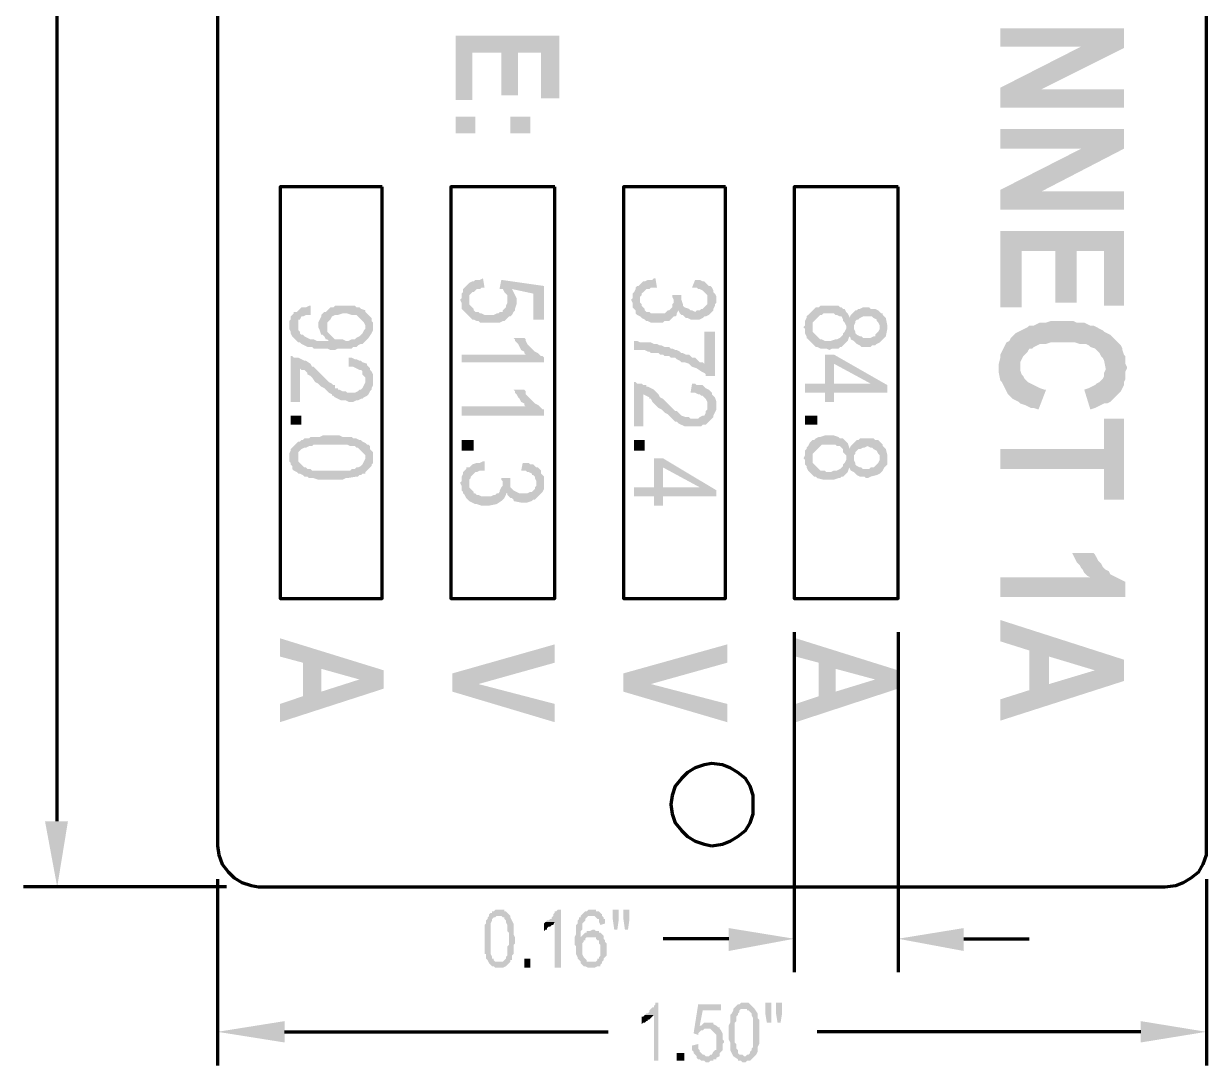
# Model space of a CAD drawing. Header units: inches. Extents: x -186 to 186, y -282 to 282.
# Drawn here: x -137.52 to -108.81, y -75.41 to -50.11 of the extents above; entities that cross this region are included whole.
import ezdxf

# ---------------------------------------------------------------- set-up
doc = ezdxf.new("R2010")
doc.units = ezdxf.units.IN
doc.header["$MEASUREMENT"] = 0
doc.layers.add('H', color=7, linetype='CONTINUOUS', lineweight=100)
doc.layers.add('P', color=250, linetype='CONTINUOUS', lineweight=100)

msp = doc.modelspace()

# ---------------------------------------------------------------- hatches: boundary and pattern name
at = {"layer": 'H', "linetype": 'Continuous'}
for points in [[(-110.815, -50.704), (-110.815, -50.222), (-113.815, -50.222), (-113.815, -50.667), (-111.852, -50.667)], [(-124.519, -51.926), (-124.519, -50.407), (-127.037, -50.407), (-127.037, -51.963), (-126.63, -51.963), (-126.63, -50.815), (-125.926, -50.815), (-125.926, -51.852), (-125.519, -51.852), (-125.519, -50.815), (-124.963, -50.815), (-124.963, -51.926)], [(-110.815, -50.704), (-111.852, -50.667), (-113.815, -51.667), (-112.815, -51.704)], [(-110.815, -52.148), (-110.815, -51.704), (-112.815, -51.704), (-113.815, -51.667), (-113.815, -52.148)], [(-127.037, -52.778), (-126.556, -52.778), (-126.556, -52.37), (-127.037, -52.37)], [(-125.704, -52.778), (-125.222, -52.778), (-125.222, -52.37), (-125.704, -52.37)], [(-110.815, -53.148), (-110.815, -52.667), (-113.815, -52.667), (-113.815, -53.148), (-111.852, -53.148)], [(-110.815, -53.148), (-111.852, -53.148), (-113.815, -54.148), (-112.815, -54.185)], [(-110.815, -54.63), (-110.815, -54.185), (-112.815, -54.185), (-113.815, -54.148), (-113.815, -54.63)], [(-110.815, -56.963), (-110.815, -55.148), (-113.815, -55.148), (-113.815, -57), (-113.296, -57), (-113.296, -55.63), (-112.481, -55.63), (-112.481, -56.889), (-111.963, -56.889), (-111.963, -55.63), (-111.296, -55.63), (-111.296, -56.963)], [(-125.778, -57.259), (-125.778, -56.815), (-125.778, -56.889), (-125.815, -56.963), (-125.815, -57), (-125.852, -57.037), (-125.889, -57.074), (-125.889, -57.111), (-125.963, -57.111), (-126, -57.148), (-126.037, -57.148), (-126.111, -57.185), (-126.333, -57.185), (-126.407, -57.148), (-126.444, -57.148), (-126.481, -57.111), (-126.556, -57.111), (-126.593, -57.074), (-126.593, -57.037), (-126.63, -57), (-126.667, -56.963), (-126.704, -56.926), (-126.704, -56.889), (-126.704, -56.815), (-126.741, -56.444), (-126.778, -56.481), (-126.815, -56.519), (-126.852, -56.556), (-126.852, -56.63), (-126.889, -56.667), (-126.889, -56.704), (-126.889, -56.778), (-126.926, -56.815), (-126.889, -56.889), (-126.889, -56.926), (-126.889, -57.037), (-126.815, -57.111), (-126.778, -57.148), (-126.741, -57.185), (-126.704, -57.222), (-126.667, -57.259), (-126.63, -57.296), (-126.593, -57.296), (-126.519, -57.333), (-126.481, -57.333), (-126.444, -57.37), (-126.37, -57.37), (-126.333, -57.37), (-126.111, -57.37), (-126.074, -57.37), (-126, -57.37), (-125.963, -57.37), (-125.889, -57.333), (-125.852, -57.333), (-125.815, -57.296)], [(-126.333, -56.519), (-126.37, -56.296), (-126.444, -56.333), (-126.481, -56.333), (-126.556, -56.333), (-126.593, -56.37), (-126.63, -56.37), (-126.704, -56.407), (-126.741, -56.444), (-126.704, -56.815), (-126.704, -56.778), (-126.704, -56.704), (-126.667, -56.667), (-126.63, -56.63), (-126.593, -56.63), (-126.556, -56.593), (-126.519, -56.556), (-126.444, -56.556), (-126.407, -56.519)], [(-124.889, -57.296), (-124.889, -56.481), (-125.926, -56.333), (-125.963, -56.519), (-125.963, -56.556), (-125.889, -56.556), (-125.852, -56.63), (-125.815, -56.667), (-125.778, -56.704), (-125.778, -56.778), (-125.778, -57.259), (-125.741, -57.222), (-125.704, -57.222), (-125.667, -56.556), (-125.148, -56.667), (-125.148, -57.296)], [(-121.741, -57.222), (-121.741, -56.852), (-121.741, -56.889), (-121.778, -56.926), (-121.778, -57), (-121.815, -57.037), (-121.852, -57.074), (-121.889, -57.074), (-121.963, -57.148), (-122, -57.148), (-122.074, -57.148), (-122.185, -57.148), (-122.259, -57.148), (-122.296, -57.148), (-122.333, -57.111), (-122.407, -57.111), (-122.444, -57.074), (-122.444, -57.037), (-122.481, -57), (-122.519, -56.963), (-122.519, -56.926), (-122.556, -56.889), (-122.556, -56.815), (-122.556, -56.444), (-122.593, -56.481), (-122.63, -56.481), (-122.667, -56.519), (-122.667, -56.556), (-122.704, -56.63), (-122.741, -56.667), (-122.741, -56.704), (-122.741, -56.778), (-122.778, -56.815), (-122.741, -56.889), (-122.741, -56.926), (-122.741, -57), (-122.704, -57.037), (-122.667, -57.074), (-122.667, -57.148), (-122.63, -57.185), (-122.556, -57.222), (-122.519, -57.259), (-122.444, -57.296), (-122.407, -57.333), (-122.37, -57.333), (-122.296, -57.37), (-122.259, -57.37), (-122.037, -57.37), (-122, -57.37), (-121.963, -57.333), (-121.889, -57.333), (-121.852, -57.333), (-121.778, -57.259)], [(-122.148, -56.519), (-122.185, -56.296), (-122.222, -56.296), (-122.259, -56.333), (-122.333, -56.333), (-122.37, -56.333), (-122.444, -56.37), (-122.481, -56.37), (-122.556, -56.444), (-122.556, -56.815), (-122.556, -56.741), (-122.519, -56.704), (-122.519, -56.667), (-122.481, -56.63), (-122.407, -56.556), (-122.333, -56.556), (-122.296, -56.519), (-122.222, -56.519)], [(-120.704, -56.815), (-120.704, -56.741), (-120.741, -56.667), (-120.778, -56.63), (-120.778, -56.593), (-120.815, -56.519), (-120.852, -56.481), (-120.889, -56.481), (-120.926, -56.444), (-120.926, -56.889), (-120.926, -56.926), (-120.963, -56.963), (-121, -57), (-121.037, -57.037), (-121.074, -57.037), (-121.111, -57.074), (-121.185, -57.074), (-121.222, -57.111), (-121.296, -57.074), (-121.333, -57.074), (-121.37, -57.037), (-121.481, -57), (-121.519, -56.963), (-121.519, -56.926), (-121.556, -56.815), (-121.556, -56.778), (-121.556, -57.185), (-121.519, -57.185), (-121.481, -57.222), (-121.444, -57.259), (-121.407, -57.259), (-121.333, -57.296), (-121.296, -57.296), (-121.148, -57.296), (-121.111, -57.296), (-121.037, -57.259), (-121, -57.222), (-120.963, -57.222), (-120.889, -57.185), (-120.852, -57.148), (-120.815, -57.111), (-120.778, -57.074), (-120.778, -57.037), (-120.741, -56.963), (-120.741, -56.926), (-120.704, -56.889)], [(-120.926, -56.444), (-121, -56.37), (-121.037, -56.37), (-121.111, -56.333), (-121.185, -56.333), (-121.222, -56.333), (-121.296, -56.519), (-121.259, -56.519), (-121.185, -56.519), (-121.148, -56.556), (-121.111, -56.556), (-121.037, -56.593), (-121, -56.63), (-120.963, -56.667), (-120.926, -56.704), (-120.926, -56.778), (-120.926, -56.815)], [(-125.556, -56.889), (-125.556, -56.815), (-125.556, -56.778), (-125.593, -56.704), (-125.63, -56.63), (-125.667, -56.556), (-125.704, -57.222), (-125.667, -57.185), (-125.63, -57.111), (-125.593, -57.074), (-125.593, -57.037), (-125.556, -56.926)], [(-121.556, -56.704), (-121.778, -56.704), (-121.778, -56.741), (-121.741, -56.815), (-121.741, -56.852), (-121.741, -57.222), (-121.704, -57.222), (-121.667, -57.185), (-121.667, -57.148), (-121.63, -57.074), (-121.593, -57.148), (-121.556, -57.185), (-121.556, -56.778)], [(-130.556, -57.185), (-130.556, -56.963), (-130.593, -56.963), (-130.667, -57), (-130.704, -57), (-130.778, -57), (-130.815, -57.037), (-130.852, -57.074), (-130.889, -57.111), (-130.963, -57.111), (-130.963, -57.148), (-131, -57.185), (-131.037, -57.222), (-131.037, -57.296), (-131.074, -57.333), (-131.074, -57.37), (-131.074, -57.444), (-131.074, -57.481), (-131.074, -57.519), (-131.037, -57.593), (-131.037, -57.63), (-131, -57.704), (-130.963, -57.741), (-130.926, -57.778), (-130.889, -57.815), (-130.852, -57.444), (-130.852, -57.37), (-130.852, -57.333), (-130.852, -57.296), (-130.815, -57.296), (-130.778, -57.222), (-130.741, -57.222), (-130.667, -57.185), (-130.63, -57.185)], [(-129.037, -57.481), (-129.037, -57.407), (-129.037, -57.37), (-129.074, -57.333), (-129.074, -57.259), (-129.111, -57.222), (-129.148, -57.185), (-129.222, -57.111), (-129.222, -57.481), (-129.222, -57.519), (-129.259, -57.556), (-129.296, -57.63), (-129.333, -57.667), (-129.37, -57.704), (-129.444, -57.741), (-129.481, -57.778), (-129.556, -57.778), (-129.63, -57.815), (-129.704, -57.815), (-129.778, -57.778), (-129.852, -57.778), (-129.889, -57.778), (-129.963, -57.778), (-130, -57.741), (-130.037, -57.704), (-130.074, -57.667), (-130.111, -57.815), (-130.37, -57.815), (-130.407, -57.815), (-130.481, -57.778), (-130.519, -57.778), (-130.556, -57.778), (-130.63, -57.741), (-130.704, -57.704), (-130.741, -57.667), (-130.778, -57.667), (-130.815, -57.63), (-130.815, -57.593), (-130.852, -57.556), (-130.852, -57.481), (-130.852, -57.444), (-130.889, -57.815), (-130.852, -57.852), (-130.815, -57.852), (-130.778, -57.889), (-130.704, -57.926), (-130.63, -57.963), (-130.556, -57.963), (-130.519, -57.963), (-130.481, -58), (-130.444, -58), (-130.37, -58), (-130.333, -58), (-130.259, -58), (-130.148, -58), (-130.074, -58.037), (-129.963, -58.037), (-129.889, -58), (-129.704, -58), (-129.667, -58), (-129.63, -58), (-129.556, -58), (-129.519, -57.963), (-129.481, -57.963), (-129.444, -57.963), (-129.407, -57.926), (-129.333, -57.889), (-129.296, -57.889), (-129.259, -57.852), (-129.222, -57.815), (-129.185, -57.778), (-129.148, -57.741), (-129.074, -57.63), (-129.037, -57.556), (-129.037, -57.519)], [(-130.074, -57.667), (-130.111, -57.63), (-130.148, -57.593), (-130.148, -57.519), (-130.148, -57.074), (-130.185, -57.111), (-130.222, -57.111), (-130.259, -57.148), (-130.296, -57.185), (-130.296, -57.222), (-130.333, -57.296), (-130.37, -57.37), (-130.37, -57.481), (-130.333, -57.556), (-130.296, -57.667), (-130.259, -57.667), (-130.222, -57.704), (-130.185, -57.778), (-130.148, -57.778), (-130.111, -57.815)], [(-129.222, -57.111), (-129.222, -57.074), (-129.333, -57.037), (-129.37, -57), (-129.444, -57), (-129.481, -56.963), (-129.519, -56.963), (-129.593, -56.963), (-129.815, -56.963), (-129.852, -56.963), (-129.889, -56.963), (-129.963, -56.963), (-130, -57), (-130.074, -57), (-130.111, -57.037), (-130.148, -57.074), (-130.148, -57.481), (-130.148, -57.444), (-130.148, -57.37), (-130.111, -57.333), (-130.074, -57.296), (-130.037, -57.222), (-129.963, -57.185), (-129.889, -57.185), (-129.778, -57.148), (-129.667, -57.148), (-129.556, -57.185), (-129.519, -57.185), (-129.444, -57.185), (-129.407, -57.222), (-129.37, -57.259), (-129.333, -57.296), (-129.296, -57.333), (-129.259, -57.37), (-129.222, -57.444), (-129.222, -57.481)], [(-117.556, -57.111), (-117.593, -57.037), (-117.63, -57.037), (-117.667, -57), (-117.704, -57), (-117.741, -56.963), (-117.815, -56.963), (-117.852, -56.963), (-118.074, -56.963), (-118.148, -56.963), (-118.185, -56.963), (-118.222, -57), (-118.296, -57), (-118.333, -57.037), (-118.37, -57.074), (-118.407, -57.111), (-118.444, -57.148), (-118.481, -57.185), (-118.519, -57.222), (-118.519, -57.259), (-118.556, -57.333), (-118.556, -57.37), (-118.556, -57.444), (-118.593, -57.481), (-118.556, -57.519), (-118.556, -57.593), (-118.556, -57.63), (-118.519, -57.704), (-118.519, -57.741), (-118.481, -57.778), (-118.444, -57.815), (-118.407, -57.852), (-118.37, -57.889), (-118.37, -57.481), (-118.37, -57.444), (-118.37, -57.37), (-118.333, -57.333), (-118.296, -57.296), (-118.259, -57.259), (-118.222, -57.222), (-118.185, -57.185), (-118.148, -57.185), (-118.111, -57.148), (-118.037, -57.148), (-117.926, -57.148), (-117.852, -57.148), (-117.815, -57.185), (-117.778, -57.185), (-117.704, -57.222), (-117.667, -57.222), (-117.63, -57.296), (-117.63, -57.333), (-117.593, -57.37), (-117.556, -57.444), (-117.556, -57.481)], [(-116.741, -57.111), (-116.778, -57.074), (-116.852, -57.037), (-116.889, -57.037), (-116.963, -57.037), (-117, -57), (-117.148, -57), (-117.222, -57.037), (-117.259, -57.037), (-117.296, -57.074), (-117.333, -57.074), (-117.37, -57.111), (-117.407, -57.148), (-117.444, -57.185), (-117.481, -57.259), (-117.481, -57.222), (-117.519, -57.148), (-117.556, -57.111), (-117.556, -57.481), (-117.556, -57.519), (-117.593, -57.593), (-117.63, -57.63), (-117.63, -57.667), (-117.667, -57.704), (-117.704, -57.741), (-117.778, -57.778), (-117.815, -57.778), (-117.926, -57.815), (-118.037, -57.815), (-118.074, -57.815), (-118.148, -57.778), (-118.185, -57.778), (-118.259, -57.704), (-118.296, -57.667), (-118.333, -57.63), (-118.37, -57.593), (-118.37, -57.519), (-118.37, -57.481), (-118.37, -57.889), (-118.333, -57.926), (-118.296, -57.963), (-118.259, -57.963), (-118.185, -58), (-118.148, -58), (-118.111, -58), (-118.037, -58), (-117.963, -58.037), (-117.889, -58), (-117.852, -58), (-117.815, -58), (-117.741, -58), (-117.704, -57.963), (-117.667, -57.963), (-117.63, -57.926), (-117.593, -57.889), (-117.556, -57.852), (-117.519, -57.815), (-117.481, -57.704), (-117.444, -57.741), (-117.444, -57.778), (-117.37, -57.815), (-117.37, -57.481), (-117.37, -57.444), (-117.333, -57.37), (-117.333, -57.333), (-117.296, -57.296), (-117.259, -57.296), (-117.222, -57.259), (-117.148, -57.222), (-117.111, -57.222), (-117.037, -57.222), (-116.963, -57.222), (-116.926, -57.222), (-116.889, -57.259), (-116.815, -57.296), (-116.815, -57.333), (-116.778, -57.37), (-116.741, -57.444), (-116.741, -57.481)], [(-116.556, -57.481), (-116.556, -57.444), (-116.593, -57.259), (-116.63, -57.222), (-116.667, -57.185), (-116.667, -57.148), (-116.704, -57.148), (-116.741, -57.111), (-116.741, -57.519), (-116.778, -57.593), (-116.815, -57.63), (-116.852, -57.667), (-116.852, -57.704), (-116.889, -57.704), (-116.963, -57.741), (-117, -57.741), (-117.148, -57.741), (-117.185, -57.704), (-117.222, -57.704), (-117.296, -57.667), (-117.333, -57.63), (-117.333, -57.593), (-117.37, -57.519), (-117.37, -57.481), (-117.37, -57.815), (-117.333, -57.852), (-117.296, -57.889), (-117.222, -57.926), (-117.185, -57.963), (-117.111, -57.963), (-117.074, -57.963), (-117.037, -57.963), (-116.963, -57.963), (-116.926, -57.926), (-116.852, -57.926), (-116.815, -57.889), (-116.741, -57.852), (-116.704, -57.815), (-116.63, -57.741), (-116.593, -57.704), (-116.556, -57.519)], [(-111.222, -57.63), (-111.296, -57.593), (-111.333, -57.556), (-111.407, -57.519), (-111.481, -57.481), (-111.556, -57.444), (-111.63, -57.444), (-111.704, -57.407), (-111.778, -57.37), (-111.852, -57.37), (-111.963, -57.37), (-112.037, -57.333), (-112.148, -57.333), (-112.222, -57.333), (-112.407, -57.333), (-112.519, -57.333), (-112.593, -57.333), (-112.704, -57.37), (-112.778, -57.37), (-112.852, -57.37), (-112.926, -57.407), (-113, -57.444), (-113.111, -57.444), (-113.148, -57.481), (-113.222, -57.519), (-113.296, -57.556), (-113.37, -57.593), (-113.333, -58.444), (-113.333, -58.407), (-113.333, -58.333), (-113.296, -58.259), (-113.259, -58.185), (-113.222, -58.148), (-113.148, -58.074), (-113.111, -58), (-113.037, -58), (-113, -57.963), (-112.926, -57.926), (-112.852, -57.889), (-112.778, -57.889), (-112.704, -57.889), (-112.593, -57.852), (-112.519, -57.852), (-112.111, -57.852), (-112, -57.852), (-111.889, -57.889), (-111.815, -57.889), (-111.741, -57.889), (-111.667, -57.926), (-111.63, -57.963), (-111.519, -58), (-111.481, -58.037), (-111.407, -58.111), (-111.37, -58.185), (-111.333, -58.222), (-111.296, -58.296), (-111.259, -58.481)], [(-120.741, -58.667), (-120.741, -57.593), (-121, -57.593), (-121, -58.407), (-121, -58.37), (-121.037, -58.333), (-121.111, -58.333), (-121.148, -58.296), (-121.185, -58.259), (-121.222, -58.222), (-121.296, -58.222), (-121.333, -58.185), (-121.37, -58.148), (-121.444, -58.148), (-121.519, -58.111), (-121.556, -58.111), (-121.593, -58.074), (-121.667, -58.037), (-121.704, -58.037), (-121.778, -58), (-121.815, -58), (-121.852, -57.963), (-121.926, -57.963), (-121.963, -57.963), (-122.037, -57.926), (-122.074, -57.926), (-122.148, -57.889), (-122.185, -57.889), (-122.222, -57.889), (-122.296, -57.852), (-122.37, -57.852), (-122.407, -57.852), (-122.481, -57.852), (-122.556, -57.852), (-122.63, -57.815), (-122.704, -57.815), (-122.704, -58.037), (-122.667, -58.037), (-122.556, -58.037), (-122.519, -58.037), (-122.444, -58.037), (-122.37, -58.074), (-122.333, -58.074), (-122.296, -58.111), (-122.222, -58.111), (-122.111, -58.111), (-122.074, -58.148), (-122, -58.148), (-121.963, -58.185), (-121.889, -58.185), (-121.852, -58.185), (-121.815, -58.222), (-121.741, -58.222), (-121.704, -58.222), (-121.667, -58.259), (-121.593, -58.296), (-121.556, -58.333), (-121.481, -58.333), (-121.37, -58.37), (-121.333, -58.407), (-121.296, -58.444), (-121.185, -58.481), (-121.074, -58.556), (-121, -58.593), (-120.963, -58.63), (-120.963, -58.667)], [(-112.704, -59), (-112.741, -59), (-112.852, -58.963), (-112.926, -58.926), (-113, -58.889), (-113.074, -58.852), (-113.148, -58.815), (-113.185, -58.778), (-113.222, -58.741), (-113.259, -58.667), (-113.296, -58.63), (-113.333, -58.519), (-113.333, -58.444), (-113.37, -57.593), (-113.444, -57.63), (-113.481, -57.667), (-113.556, -57.741), (-113.593, -57.815), (-113.667, -57.852), (-113.704, -57.926), (-113.741, -58), (-113.778, -58.074), (-113.815, -58.148), (-113.815, -58.222), (-113.852, -58.37), (-113.852, -58.519), (-113.852, -58.593), (-113.815, -58.778), (-113.778, -58.815), (-113.741, -58.889), (-113.704, -58.963), (-113.667, -59.037), (-113.63, -59.111), (-113.519, -59.222), (-113.444, -59.259), (-113.37, -59.296), (-113.333, -59.333), (-113.222, -59.37), (-113.148, -59.407), (-113.074, -59.444), (-113, -59.444), (-112.889, -59.481)], [(-110.741, -58.481), (-110.741, -58.444), (-110.778, -58.37), (-110.778, -58.296), (-110.778, -58.185), (-110.815, -58.148), (-110.852, -58.037), (-110.852, -58), (-110.889, -57.926), (-110.963, -57.852), (-111, -57.815), (-111.074, -57.741), (-111.148, -57.667), (-111.222, -57.63), (-111.259, -58.481), (-111.259, -58.519), (-111.296, -58.593), (-111.296, -58.667), (-111.333, -58.741), (-111.407, -58.815), (-111.481, -58.852), (-111.519, -58.889), (-111.593, -58.926), (-111.667, -58.963), (-111.778, -59), (-111.63, -59.481), (-111.519, -59.444), (-111.444, -59.407), (-111.37, -59.37), (-111.296, -59.333), (-111.222, -59.333), (-111.148, -59.296), (-111.074, -59.222), (-111.037, -59.185), (-111, -59.148), (-110.963, -59.111), (-110.889, -59.037), (-110.852, -58.963), (-110.815, -58.889), (-110.815, -58.815), (-110.778, -58.741), (-110.778, -58.667), (-110.778, -58.556)], [(-124.889, -58.333), (-124.889, -58.222), (-124.926, -58.185), (-124.963, -58.185), (-125, -58.148), (-125.037, -58.111), (-125.111, -58.074), (-125.185, -58), (-125.222, -57.963), (-125.259, -57.926), (-125.296, -57.889), (-125.333, -57.815), (-125.333, -58.148), (-126.889, -58.148), (-126.889, -58.333)], [(-125.333, -57.815), (-125.333, -57.778), (-125.37, -57.741), (-125.63, -57.741), (-125.593, -57.778), (-125.593, -57.815), (-125.556, -57.852), (-125.519, -57.889), (-125.481, -57.963), (-125.444, -58.037), (-125.37, -58.074), (-125.37, -58.111), (-125.333, -58.148)], [(-129.185, -59.148), (-129.222, -58.778), (-129.222, -58.815), (-129.259, -58.889), (-129.296, -58.963), (-129.333, -59), (-129.37, -59), (-129.407, -59.037), (-129.481, -59.074), (-129.519, -59.074), (-129.593, -59.074), (-129.667, -59.074), (-129.704, -59.037), (-129.778, -59.037), (-129.852, -59), (-129.889, -59), (-129.889, -58.963), (-129.963, -58.963), (-129.963, -58.889), (-130, -58.889), (-130.037, -58.852), (-130.111, -58.815), (-130.148, -58.778), (-130.333, -58.593), (-130.37, -58.556), (-130.444, -58.481), (-130.481, -58.444), (-130.519, -58.444), (-130.556, -58.37), (-130.667, -58.296), (-130.704, -58.296), (-130.778, -58.259), (-130.852, -58.222), (-130.889, -58.222), (-130.963, -58.222), (-131, -58.185), (-131.037, -58.185), (-131.037, -59.296), (-130.815, -59.296), (-130.815, -58.481), (-130.778, -58.519), (-130.704, -58.519), (-130.667, -58.556), (-130.63, -58.593), (-130.63, -58.63), (-130.556, -58.667), (-130.519, -58.704), (-130.444, -58.815), (-130.37, -58.852), (-130.333, -58.889), (-130.296, -58.926), (-130.222, -58.963), (-130.185, -59), (-130.148, -59.037), (-130.111, -59.074), (-130.037, -59.111), (-130.037, -59.148), (-130, -59.148), (-129.963, -59.185), (-129.815, -59.259), (-129.741, -59.259), (-129.704, -59.259), (-129.63, -59.296), (-129.519, -59.296), (-129.444, -59.259), (-129.407, -59.259), (-129.333, -59.222), (-129.296, -59.222), (-129.259, -59.185)], [(-129.037, -58.778), (-129.037, -58.667), (-129.037, -58.63), (-129.074, -58.556), (-129.111, -58.519), (-129.111, -58.481), (-129.148, -58.444), (-129.185, -58.407), (-129.185, -58.37), (-129.296, -58.333), (-129.333, -58.296), (-129.37, -58.296), (-129.444, -58.259), (-129.481, -58.259), (-129.556, -58.222), (-129.63, -58.222), (-129.63, -58.444), (-129.593, -58.444), (-129.519, -58.444), (-129.444, -58.481), (-129.37, -58.519), (-129.333, -58.519), (-129.296, -58.556), (-129.296, -58.63), (-129.259, -58.667), (-129.222, -58.704), (-129.222, -58.778), (-129.185, -59.148), (-129.148, -59.111), (-129.111, -59.037), (-129.074, -59), (-129.074, -58.963), (-129.037, -58.889), (-129.037, -58.852)], [(-116.556, -59.074), (-116.556, -58.889), (-117.852, -58.148), (-118.074, -58.148), (-118.074, -58.852), (-118.556, -58.852), (-118.556, -59.074), (-118.074, -59.074), (-118.074, -59.296), (-117.852, -59.296), (-117.852, -58.37), (-116.963, -58.852)], [(-116.556, -59.074), (-116.963, -58.852), (-117.852, -58.852), (-117.852, -58.37), (-117.852, -59.074)], [(-120.889, -59.778), (-120.926, -59.37), (-120.926, -59.444), (-120.926, -59.481), (-120.963, -59.519), (-120.963, -59.556), (-121, -59.63), (-121.037, -59.63), (-121.111, -59.667), (-121.148, -59.704), (-121.185, -59.704), (-121.259, -59.704), (-121.296, -59.704), (-121.333, -59.704), (-121.37, -59.667), (-121.444, -59.667), (-121.556, -59.63), (-121.593, -59.593), (-121.63, -59.556), (-121.667, -59.519), (-121.704, -59.519), (-121.741, -59.481), (-121.778, -59.444), (-121.815, -59.407), (-121.889, -59.333), (-122, -59.222), (-122.074, -59.185), (-122.111, -59.111), (-122.148, -59.074), (-122.185, -59.037), (-122.222, -59), (-122.37, -58.926), (-122.407, -58.926), (-122.407, -58.889), (-122.481, -58.889), (-122.519, -58.852), (-122.556, -58.852), (-122.63, -58.852), (-122.667, -58.815), (-122.704, -58.815), (-122.704, -59.889), (-122.481, -59.889), (-122.481, -59.111), (-122.407, -59.148), (-122.333, -59.185), (-122.333, -59.222), (-122.296, -59.222), (-122.259, -59.296), (-122.222, -59.333), (-122.111, -59.444), (-122.037, -59.481), (-122, -59.519), (-121.963, -59.556), (-121.889, -59.593), (-121.852, -59.63), (-121.815, -59.667), (-121.778, -59.704), (-121.741, -59.741), (-121.704, -59.778), (-121.667, -59.778), (-121.63, -59.815), (-121.481, -59.889), (-121.444, -59.889), (-121.37, -59.889), (-121.333, -59.889), (-121.185, -59.889), (-121.148, -59.889), (-121.074, -59.889), (-121.037, -59.852), (-120.963, -59.852), (-120.926, -59.815)], [(-124.889, -59.63), (-124.889, -59.481), (-124.926, -59.481), (-125, -59.407), (-125.037, -59.37), (-125.111, -59.333), (-125.185, -59.259), (-125.222, -59.222), (-125.259, -59.185), (-125.296, -59.148), (-125.333, -59.111), (-125.333, -59.407), (-126.889, -59.407), (-126.889, -59.63)], [(-125.333, -59.111), (-125.333, -59.037), (-125.37, -59), (-125.63, -59), (-125.593, -59.037), (-125.593, -59.074), (-125.556, -59.111), (-125.519, -59.185), (-125.481, -59.222), (-125.444, -59.296), (-125.37, -59.333), (-125.37, -59.37), (-125.333, -59.407)], [(-120.704, -59.407), (-120.704, -59.296), (-120.741, -59.185), (-120.778, -59.148), (-120.815, -59.111), (-120.815, -59.074), (-120.852, -59.037), (-120.889, -59), (-120.963, -58.963), (-121, -58.926), (-121.037, -58.889), (-121.111, -58.889), (-121.185, -58.889), (-121.222, -58.852), (-121.296, -58.852), (-121.333, -59.074), (-121.259, -59.074), (-121.222, -59.074), (-121.148, -59.111), (-121.111, -59.111), (-121.074, -59.148), (-121.037, -59.148), (-121, -59.185), (-120.963, -59.222), (-120.926, -59.296), (-120.926, -59.333), (-120.926, -59.37), (-120.889, -59.778), (-120.852, -59.741), (-120.815, -59.704), (-120.778, -59.667), (-120.778, -59.63), (-120.741, -59.556), (-120.704, -59.481)], [(-131.037, -59.852), (-130.778, -59.852), (-130.778, -59.63), (-131.037, -59.63)], [(-118.556, -59.852), (-118.259, -59.852), (-118.259, -59.63), (-118.556, -59.63)], [(-110.815, -61.667), (-110.815, -59.704), (-111.296, -59.704), (-111.296, -60.444), (-113.815, -60.444), (-113.815, -60.926), (-111.296, -60.926), (-111.296, -61.667)], [(-129.037, -60.667), (-129.037, -60.556), (-129.037, -60.519), (-129.074, -60.481), (-129.111, -60.444), (-129.111, -60.37), (-129.148, -60.333), (-129.185, -60.333), (-129.222, -60.296), (-129.296, -60.259), (-129.333, -60.222), (-129.37, -60.222), (-129.444, -60.185), (-129.481, -60.185), (-129.519, -60.185), (-129.556, -60.148), (-129.63, -60.148), (-129.667, -60.148), (-129.741, -60.148), (-129.778, -60.148), (-129.852, -60.111), (-130.259, -60.111), (-130.333, -60.148), (-130.37, -60.148), (-130.444, -60.148), (-130.519, -60.148), (-130.556, -60.148), (-130.593, -60.185), (-130.667, -60.185), (-130.704, -60.185), (-130.741, -60.222), (-130.778, -60.222), (-130.815, -60.259), (-130.852, -60.259), (-130.889, -60.296), (-130.852, -60.667), (-130.852, -60.63), (-130.852, -60.556), (-130.852, -60.519), (-130.815, -60.481), (-130.778, -60.444), (-130.704, -60.407), (-130.667, -60.407), (-130.593, -60.37), (-130.556, -60.37), (-130.519, -60.37), (-130.481, -60.333), (-130.407, -60.333), (-130.296, -60.333), (-130.222, -60.333), (-129.889, -60.333), (-129.852, -60.333), (-129.704, -60.333), (-129.667, -60.333), (-129.593, -60.37), (-129.556, -60.37), (-129.519, -60.37), (-129.481, -60.37), (-129.444, -60.407), (-129.407, -60.407), (-129.37, -60.444), (-129.333, -60.481), (-129.296, -60.519), (-129.259, -60.556), (-129.222, -60.593), (-129.222, -60.63), (-129.222, -61), (-129.185, -60.963), (-129.148, -60.926), (-129.111, -60.889), (-129.074, -60.852), (-129.074, -60.815), (-129.037, -60.778), (-129.037, -60.704)], [(-126.889, -60.481), (-126.593, -60.481), (-126.593, -60.222), (-126.889, -60.222)], [(-122.704, -60.481), (-122.444, -60.481), (-122.444, -60.222), (-122.704, -60.222)], [(-117.556, -60.259), (-117.593, -60.222), (-117.63, -60.185), (-117.667, -60.185), (-117.704, -60.185), (-117.741, -60.148), (-117.852, -60.111), (-118.074, -60.111), (-118.185, -60.148), (-118.222, -60.148), (-118.296, -60.185), (-118.333, -60.222), (-118.37, -60.222), (-118.407, -60.259), (-118.444, -60.296), (-118.481, -60.37), (-118.519, -60.407), (-118.519, -60.444), (-118.556, -60.481), (-118.556, -60.556), (-118.556, -60.593), (-118.593, -60.667), (-118.556, -60.704), (-118.556, -60.778), (-118.556, -60.815), (-118.519, -60.852), (-118.519, -60.889), (-118.481, -60.963), (-118.444, -61), (-118.37, -61.074), (-118.37, -60.667), (-118.37, -60.593), (-118.37, -60.556), (-118.333, -60.519), (-118.296, -60.481), (-118.259, -60.444), (-118.222, -60.407), (-118.185, -60.37), (-118.148, -60.333), (-118.111, -60.333), (-118.037, -60.333), (-117.926, -60.333), (-117.852, -60.333), (-117.815, -60.333), (-117.778, -60.37), (-117.704, -60.37), (-117.667, -60.407), (-117.63, -60.444), (-117.63, -60.519), (-117.593, -60.556), (-117.556, -60.593), (-117.556, -60.667)], [(-116.741, -60.259), (-116.778, -60.222), (-116.852, -60.222), (-116.889, -60.185), (-116.963, -60.185), (-117, -60.185), (-117.148, -60.185), (-117.222, -60.185), (-117.259, -60.222), (-117.296, -60.222), (-117.333, -60.259), (-117.37, -60.296), (-117.407, -60.333), (-117.444, -60.37), (-117.481, -60.444), (-117.481, -60.407), (-117.519, -60.296), (-117.556, -60.259), (-117.556, -60.667), (-117.556, -60.704), (-117.593, -60.778), (-117.63, -60.815), (-117.63, -60.852), (-117.667, -60.889), (-117.704, -60.926), (-117.778, -60.963), (-117.815, -60.963), (-117.852, -60.963), (-117.926, -61), (-118.037, -61), (-118.074, -60.963), (-118.148, -60.963), (-118.185, -60.963), (-118.259, -60.889), (-118.296, -60.852), (-118.333, -60.815), (-118.37, -60.778), (-118.37, -60.704), (-118.37, -60.667), (-118.37, -61.074), (-118.333, -61.111), (-118.296, -61.111), (-118.259, -61.148), (-118.111, -61.185), (-118.037, -61.185), (-117.963, -61.185), (-117.889, -61.185), (-117.852, -61.185), (-117.741, -61.148), (-117.704, -61.148), (-117.667, -61.111), (-117.63, -61.111), (-117.593, -61.074), (-117.556, -61.037), (-117.519, -61), (-117.481, -60.889), (-117.444, -60.963), (-117.37, -61), (-117.37, -60.667), (-117.37, -60.593), (-117.333, -60.556), (-117.333, -60.519), (-117.296, -60.481), (-117.259, -60.444), (-117.222, -60.444), (-117.148, -60.407), (-117.111, -60.407), (-117.037, -60.37), (-116.963, -60.407), (-116.926, -60.407), (-116.889, -60.444), (-116.815, -60.481), (-116.778, -60.556), (-116.741, -60.593), (-116.741, -60.667)], [(-116.556, -60.667), (-116.556, -60.593), (-116.593, -60.444), (-116.63, -60.407), (-116.667, -60.37), (-116.667, -60.333), (-116.704, -60.296), (-116.741, -60.259), (-116.741, -60.704), (-116.778, -60.778), (-116.815, -60.815), (-116.852, -60.852), (-116.889, -60.889), (-116.963, -60.889), (-117, -60.926), (-117.148, -60.926), (-117.185, -60.889), (-117.222, -60.889), (-117.296, -60.852), (-117.333, -60.815), (-117.333, -60.778), (-117.37, -60.704), (-117.37, -60.667), (-117.37, -61), (-117.333, -61.037), (-117.296, -61.074), (-117.222, -61.111), (-117.185, -61.111), (-117.111, -61.111), (-117.074, -61.148), (-117.037, -61.148), (-116.963, -61.111), (-116.815, -61.074), (-116.741, -61.037), (-116.704, -61), (-116.667, -60.963), (-116.63, -60.889), (-116.593, -60.852), (-116.556, -60.815), (-116.556, -60.704)], [(-129.222, -61), (-129.222, -60.63), (-129.222, -60.667), (-129.259, -60.741), (-129.296, -60.815), (-129.333, -60.852), (-129.407, -60.889), (-129.444, -60.889), (-129.481, -60.926), (-129.519, -60.926), (-129.556, -60.926), (-129.593, -60.963), (-129.667, -60.963), (-129.704, -60.963), (-129.778, -60.963), (-130.333, -60.963), (-130.407, -60.963), (-130.444, -60.963), (-130.519, -60.963), (-130.556, -60.926), (-130.593, -60.926), (-130.63, -60.926), (-130.667, -60.889), (-130.704, -60.889), (-130.741, -60.852), (-130.778, -60.815), (-130.815, -60.778), (-130.852, -60.741), (-130.852, -60.704), (-130.852, -60.667), (-130.889, -60.296), (-130.926, -60.333), (-130.963, -60.37), (-131, -60.407), (-131.037, -60.444), (-131.037, -60.481), (-131.074, -60.556), (-131.074, -60.593), (-131.074, -60.667), (-131.074, -60.741), (-131.037, -60.778), (-131.037, -60.815), (-131, -60.852), (-131, -60.926), (-130.963, -60.963), (-130.889, -61), (-130.852, -61.037), (-130.815, -61.037), (-130.741, -61.074), (-130.704, -61.111), (-130.63, -61.111), (-130.593, -61.148), (-130.556, -61.148), (-130.481, -61.148), (-130.37, -61.185), (-130.259, -61.185), (-130.185, -61.185), (-129.889, -61.185), (-129.852, -61.185), (-129.778, -61.185), (-129.704, -61.148), (-129.667, -61.148), (-129.444, -61.111), (-129.407, -61.111), (-129.37, -61.074), (-129.333, -61.074), (-129.296, -61.037), (-129.222, -61.037)], [(-126.333, -60.963), (-126.333, -60.741), (-126.37, -60.741), (-126.444, -60.778), (-126.481, -60.778), (-126.519, -60.778), (-126.63, -60.815), (-126.667, -60.852), (-126.704, -60.889), (-126.704, -61.259), (-126.704, -61.185), (-126.667, -61.148), (-126.667, -61.111), (-126.63, -61.074), (-126.593, -61.037), (-126.556, -61), (-126.519, -61), (-126.444, -60.963), (-126.37, -60.963)], [(-125.074, -60.889), (-125.148, -60.815), (-125.222, -60.815), (-125.259, -60.778), (-125.333, -60.778), (-125.407, -60.778), (-125.444, -60.963), (-125.407, -60.963), (-125.333, -60.963), (-125.296, -61), (-125.259, -61), (-125.185, -61.037), (-125.185, -61.074), (-125.148, -61.074), (-125.111, -61.111), (-125.111, -61.148), (-125.074, -61.222), (-125.074, -61.259)], [(-120.704, -61.593), (-120.704, -61.444), (-122, -60.667), (-122.222, -60.667), (-122.222, -61.37), (-122.704, -61.37), (-122.704, -61.593), (-122.222, -61.593), (-122.222, -61.815), (-122, -61.815), (-122, -60.889), (-121.111, -61.37)], [(-125.889, -61.667), (-125.889, -61.296), (-125.889, -61.333), (-125.926, -61.37), (-125.963, -61.444), (-125.963, -61.481), (-126, -61.519), (-126.037, -61.519), (-126.074, -61.556), (-126.111, -61.556), (-126.185, -61.593), (-126.222, -61.593), (-126.333, -61.593), (-126.407, -61.593), (-126.481, -61.556), (-126.519, -61.556), (-126.556, -61.519), (-126.593, -61.519), (-126.593, -61.481), (-126.63, -61.444), (-126.667, -61.407), (-126.704, -61.37), (-126.704, -61.333), (-126.704, -61.259), (-126.704, -60.889), (-126.778, -60.889), (-126.778, -60.926), (-126.815, -60.963), (-126.852, -61), (-126.852, -61.037), (-126.889, -61.111), (-126.889, -61.148), (-126.889, -61.222), (-126.926, -61.259), (-126.889, -61.333), (-126.889, -61.37), (-126.889, -61.444), (-126.852, -61.481), (-126.852, -61.519), (-126.815, -61.556), (-126.778, -61.63), (-126.741, -61.667), (-126.704, -61.704), (-126.63, -61.741), (-126.556, -61.778), (-126.519, -61.778), (-126.407, -61.815), (-126.222, -61.815), (-126.037, -61.778), (-125.926, -61.704)], [(-124.889, -61.259), (-124.889, -61.185), (-124.889, -61.111), (-124.926, -61.074), (-124.963, -61.037), (-124.963, -60.963), (-125, -60.926), (-125.037, -60.889), (-125.074, -60.889), (-125.074, -61.333), (-125.111, -61.37), (-125.111, -61.407), (-125.148, -61.444), (-125.185, -61.481), (-125.222, -61.481), (-125.296, -61.519), (-125.333, -61.519), (-125.37, -61.519), (-125.444, -61.519), (-125.481, -61.519), (-125.556, -61.481), (-125.63, -61.444), (-125.667, -61.407), (-125.704, -61.37), (-125.704, -61.296), (-125.704, -61.259), (-125.704, -61.185), (-125.704, -61.63), (-125.667, -61.63), (-125.63, -61.667), (-125.63, -61.704), (-125.444, -61.741), (-125.296, -61.741), (-125.185, -61.704), (-125.148, -61.667), (-125.111, -61.667), (-125.074, -61.63), (-125.037, -61.593), (-125, -61.556), (-124.963, -61.519), (-124.926, -61.481), (-124.889, -61.407), (-124.889, -61.37), (-124.889, -61.333)], [(-120.704, -61.593), (-121.111, -61.37), (-122, -61.37), (-122, -60.889), (-122, -61.593)], [(-125.704, -61.148), (-125.926, -61.148), (-125.926, -61.185), (-125.889, -61.222), (-125.889, -61.296), (-125.889, -61.667), (-125.852, -61.63), (-125.815, -61.556), (-125.815, -61.519), (-125.778, -61.519), (-125.778, -61.556), (-125.704, -61.63), (-125.704, -61.185)], [(-110.778, -64.037), (-110.778, -63.667), (-110.852, -63.63), (-110.926, -63.593), (-111, -63.556), (-111.074, -63.519), (-111.148, -63.481), (-111.185, -63.407), (-111.259, -63.37), (-111.333, -63.296), (-111.37, -63.222), (-111.444, -63.148), (-111.481, -63.074), (-111.519, -63), (-111.556, -62.963), (-111.63, -63.556), (-113.815, -63.556), (-113.815, -64.037)], [(-111.556, -62.963), (-112.074, -62.963), (-112.037, -63.037), (-112, -63.111), (-111.963, -63.185), (-111.889, -63.259), (-111.852, -63.333), (-111.815, -63.37), (-111.778, -63.444), (-111.704, -63.519), (-111.63, -63.556)], [(-110.815, -66.074), (-110.815, -65.556), (-113.815, -64.593), (-113.815, -65.111), (-113.111, -65.333), (-113.111, -66.296), (-112.63, -65.481), (-111.519, -65.815)], [(-128.778, -66.259), (-128.778, -65.815), (-131.296, -65.037), (-131.296, -65.481), (-130.741, -65.63), (-130.741, -66.444), (-130.296, -65.778), (-129.37, -66.037)], [(-116.296, -66.259), (-116.296, -65.815), (-118.778, -65.037), (-118.778, -65.481), (-118.222, -65.63), (-118.222, -66.444), (-117.815, -65.778), (-116.852, -66.037)], [(-124.63, -65.63), (-124.63, -65.185), (-127.111, -65.889), (-126.481, -66.148)], [(-120.444, -65.63), (-120.444, -65.185), (-122.963, -65.889), (-122.296, -66.148)], [(-110.815, -66.074), (-111.519, -65.815), (-112.63, -66.148), (-112.63, -65.481), (-113.111, -66.296), (-113.815, -66.519), (-113.815, -67.037)], [(-128.778, -66.259), (-129.37, -66.037), (-130.296, -66.333), (-130.296, -65.778), (-130.741, -66.444), (-131.296, -66.63), (-131.296, -67.074)], [(-124.63, -67.074), (-124.63, -66.63), (-126.481, -66.148), (-127.111, -65.889), (-127.111, -66.333)], [(-120.444, -67.074), (-120.444, -66.63), (-122.296, -66.148), (-122.963, -65.889), (-122.963, -66.333)], [(-116.296, -66.259), (-116.852, -66.037), (-117.815, -66.333), (-117.815, -65.778), (-118.222, -66.444), (-118.778, -66.63), (-118.778, -67.074)], [(-136.444, -69.481), (-137, -69.481), (-136.704, -71.074)], [(-125.963, -71.63), (-126.037, -71.63), (-126.074, -71.63), (-126.111, -71.667), (-126.148, -71.667), (-126.148, -71.704), (-126.185, -71.704), (-126.222, -71.741), (-126.222, -71.778), (-126.259, -71.815), (-126.259, -71.852), (-126.296, -71.889), (-126.296, -71.926), (-126.296, -71.963), (-126.333, -72), (-126.333, -72.037), (-126.333, -72.074), (-126.333, -72.111), (-126.333, -72.148), (-126.333, -72.519), (-126.333, -72.556), (-126.333, -72.667), (-126.333, -72.704), (-126.296, -72.704), (-126.296, -72.778), (-126.296, -72.815), (-126.259, -72.852), (-126.222, -72.926), (-125.963, -72.889), (-126, -72.889), (-126.037, -72.889), (-126.074, -72.889), (-126.111, -72.852), (-126.111, -72.815), (-126.148, -72.815), (-126.148, -72.778), (-126.185, -72.704), (-126.185, -72.667), (-126.185, -72.63), (-126.185, -72.593), (-126.185, -72.111), (-126.185, -72.037), (-126.185, -72), (-126.185, -71.963), (-126.148, -71.889), (-126.148, -71.852), (-126.111, -71.815), (-126.074, -71.815), (-126.037, -71.778), (-126, -71.778), (-125.704, -71.778), (-125.815, -71.667), (-125.852, -71.667), (-125.852, -71.63), (-125.889, -71.63), (-125.926, -71.63)], [(-124.481, -71.63), (-124.556, -71.63), (-124.593, -71.667), (-124.63, -71.667), (-124.63, -71.704), (-124.667, -71.741), (-124.667, -71.778), (-124.704, -71.815), (-124.704, -71.852), (-124.741, -71.852), (-124.778, -71.889), (-124.815, -71.889), (-124.852, -71.926), (-124.63, -71.926), (-124.63, -73.037), (-124.481, -73.037)], [(-123.704, -71.63), (-123.778, -71.63), (-123.815, -71.63), (-123.852, -71.667), (-123.889, -71.667), (-124, -71.778), (-123.741, -71.778), (-123.704, -71.778), (-123.667, -71.778), (-123.63, -71.815), (-123.593, -71.852), (-123.556, -71.852), (-123.556, -71.889), (-123.556, -71.926), (-123.519, -72), (-123.407, -71.963), (-123.407, -71.889), (-123.407, -71.852), (-123.444, -71.852), (-123.444, -71.815), (-123.481, -71.778), (-123.481, -71.741), (-123.519, -71.704), (-123.556, -71.667), (-123.63, -71.667), (-123.63, -71.63), (-123.667, -71.63)], [(-123.074, -71.63), (-123.222, -71.63), (-123.222, -71.852), (-123.185, -72.111), (-123.111, -72.111), (-123.074, -71.852)], [(-122.815, -71.63), (-122.963, -71.63), (-122.963, -71.852), (-122.926, -72.111), (-122.852, -72.111), (-122.815, -71.852)], [(-125.704, -71.778), (-126, -71.778), (-125.926, -71.778), (-125.889, -71.815), (-125.852, -71.815), (-125.852, -71.852), (-125.815, -71.889), (-125.815, -71.926), (-125.778, -72), (-125.778, -72.037), (-125.778, -72.148), (-125.741, -72.185), (-125.741, -72.481), (-125.778, -72.519), (-125.778, -72.63), (-125.778, -72.667), (-125.778, -72.704), (-125.778, -72.741), (-125.815, -72.778), (-125.815, -72.815), (-125.852, -72.852), (-125.889, -72.889), (-125.963, -72.889), (-126.222, -72.926), (-126.148, -73), (-126.111, -73), (-126.074, -73.037), (-126.037, -73.037), (-126, -73.037), (-125.963, -73.037), (-125.926, -73.037), (-125.889, -73.037), (-125.815, -73), (-125.704, -72.889), (-125.704, -72.852), (-125.667, -72.852), (-125.667, -72.815), (-125.667, -72.778), (-125.667, -72.741), (-125.63, -72.704), (-125.63, -72.667), (-125.63, -72.63), (-125.63, -72.556), (-125.63, -72.481), (-125.593, -72.444), (-125.593, -72.296), (-125.63, -72.222), (-125.63, -72.111), (-125.63, -72.037), (-125.63, -72), (-125.63, -71.963), (-125.667, -71.889), (-125.704, -71.815)], [(-124.852, -71.926), (-124.889, -71.963), (-124.889, -72.148), (-124.852, -72.111), (-124.815, -72.111), (-124.815, -72.074), (-124.778, -72.037), (-124.741, -72.037), (-124.704, -72), (-124.667, -72), (-124.63, -71.926)], [(-124, -71.778), (-124, -71.815), (-124.037, -71.815), (-124.037, -71.852), (-124.074, -71.889), (-124.074, -71.926), (-124.074, -71.963), (-124.111, -72), (-124.111, -72.037), (-124.111, -72.111), (-124.111, -72.148), (-124.111, -72.222), (-124.148, -72.296), (-124.148, -72.333), (-124, -72.296), (-124, -72.148), (-123.963, -72.111), (-123.963, -72.074), (-123.963, -72.037), (-123.963, -72), (-123.963, -71.963), (-123.926, -71.926), (-123.889, -71.889), (-123.889, -71.852), (-123.852, -71.815), (-123.815, -71.778), (-123.778, -71.778), (-123.741, -71.778)], [(-123.704, -72.111), (-123.778, -72.148), (-123.815, -72.148), (-123.852, -72.148), (-123.852, -72.185), (-123.889, -72.185), (-123.963, -72.259), (-124, -72.296), (-124.148, -72.333), (-124.148, -72.481), (-124.111, -72.519), (-124.111, -72.63), (-124.111, -72.667), (-124.111, -72.704), (-124.074, -72.778), (-124.074, -72.815), (-124.037, -72.852), (-124, -72.889), (-124, -72.926), (-123.741, -72.889), (-123.778, -72.889), (-123.815, -72.889), (-123.852, -72.889), (-123.852, -72.852), (-123.889, -72.815), (-123.926, -72.778), (-123.963, -72.704), (-123.963, -72.63), (-123.963, -72.556), (-123.963, -72.519), (-123.963, -72.481), (-123.963, -72.444), (-123.926, -72.407), (-123.926, -72.37), (-123.889, -72.37), (-123.889, -72.333), (-123.852, -72.296), (-123.815, -72.296), (-123.778, -72.296), (-123.741, -72.296), (-123.444, -72.259), (-123.481, -72.222), (-123.519, -72.185), (-123.556, -72.185), (-123.556, -72.148), (-123.63, -72.148), (-123.667, -72.111)], [(-123.444, -72.259), (-123.741, -72.296), (-123.667, -72.296), (-123.63, -72.296), (-123.63, -72.333), (-123.593, -72.37), (-123.556, -72.37), (-123.556, -72.407), (-123.556, -72.444), (-123.519, -72.481), (-123.519, -72.667), (-123.519, -72.704), (-123.519, -72.741), (-123.556, -72.778), (-123.556, -72.815), (-123.593, -72.815), (-123.593, -72.852), (-123.63, -72.889), (-123.667, -72.889), (-123.704, -72.889), (-123.741, -72.889), (-124, -72.926), (-123.926, -73), (-123.889, -73), (-123.815, -73.037), (-123.778, -73.037), (-123.704, -73.037), (-123.667, -73.037), (-123.593, -73), (-123.556, -73), (-123.519, -73), (-123.519, -72.963), (-123.481, -72.926), (-123.481, -72.889), (-123.444, -72.852), (-123.444, -72.815), (-123.407, -72.778), (-123.37, -72.741), (-123.37, -72.704), (-123.37, -72.667), (-123.37, -72.519), (-123.37, -72.481), (-123.37, -72.444), (-123.407, -72.407), (-123.407, -72.37), (-123.444, -72.333), (-123.444, -72.296)], [(-120.407, -72.074), (-120.407, -72.63), (-118.815, -72.333)], [(-114.704, -72.074), (-114.704, -72.63), (-116.296, -72.333)], [(-125.37, -73.037), (-125.222, -73.037), (-125.222, -72.815), (-125.37, -72.815)], [(-122.111, -73.889), (-122.185, -73.889), (-122.185, -73.926), (-122.222, -73.963), (-122.222, -74), (-122.259, -74), (-122.296, -74.037), (-122.333, -74.074), (-122.333, -74.111), (-122.37, -74.148), (-122.407, -74.148), (-122.444, -74.185), (-122.222, -74.185), (-122.222, -75.296), (-122.111, -75.296)], [(-120.593, -73.926), (-121.148, -73.926), (-121.259, -74.63), (-121.148, -74.667), (-121.148, -74.63), (-121.111, -74.593), (-121.074, -74.556), (-121.037, -74.556), (-121, -74.519), (-120.963, -74.519), (-120.63, -74.519), (-120.63, -74.481), (-120.667, -74.481), (-121.111, -74.444), (-121.037, -74.074), (-120.593, -74.074)], [(-120.037, -73.889), (-120.074, -73.889), (-120.111, -73.889), (-120.148, -73.926), (-120.185, -73.926), (-120.222, -73.963), (-120.259, -74), (-120.296, -74.037), (-120.296, -74.074), (-120.333, -74.148), (-120.37, -74.185), (-120.37, -74.222), (-120.37, -74.259), (-120.37, -74.296), (-120.37, -74.333), (-120.37, -74.37), (-120.407, -74.444), (-120.407, -74.778), (-120.37, -74.852), (-120.37, -74.926), (-120.37, -74.963), (-120.37, -75), (-120.37, -75.037), (-120.296, -75.185), (-120.037, -75.185), (-120.074, -75.148), (-120.111, -75.148), (-120.148, -75.148), (-120.185, -75.111), (-120.185, -75.074), (-120.185, -75.037), (-120.222, -75), (-120.222, -74.963), (-120.222, -74.926), (-120.222, -74.889), (-120.259, -74.852), (-120.259, -74.37), (-120.222, -74.333), (-120.222, -74.296), (-120.222, -74.259), (-120.222, -74.222), (-120.185, -74.185), (-120.185, -74.148), (-120.148, -74.111), (-120.148, -74.074), (-120.111, -74.037), (-120.074, -74.037), (-120.037, -74.037), (-119.778, -74.037), (-119.852, -73.963), (-119.889, -73.926), (-119.926, -73.889), (-119.963, -73.889), (-120, -73.889)], [(-119.778, -74.037), (-120.037, -74.037), (-119.963, -74.037), (-119.963, -74.074), (-119.926, -74.074), (-119.889, -74.111), (-119.852, -74.148), (-119.852, -74.185), (-119.815, -74.259), (-119.815, -74.296), (-119.815, -74.333), (-119.815, -74.407), (-119.815, -74.444), (-119.815, -74.778), (-119.815, -74.815), (-119.815, -74.889), (-119.815, -74.926), (-119.815, -74.963), (-119.852, -75), (-119.852, -75.037), (-119.889, -75.074), (-119.889, -75.111), (-119.926, -75.148), (-119.963, -75.148), (-120, -75.185), (-120.037, -75.185), (-120.296, -75.185), (-120.185, -75.259), (-120.185, -75.296), (-120.148, -75.296), (-120.111, -75.296), (-120.074, -75.333), (-120, -75.333), (-119.963, -75.296), (-119.926, -75.296), (-119.889, -75.296), (-119.778, -75.185), (-119.741, -75.148), (-119.704, -75.074), (-119.704, -75.037), (-119.704, -75), (-119.704, -74.963), (-119.667, -74.889), (-119.667, -74.815), (-119.667, -74.741), (-119.667, -74.704), (-119.667, -74.556), (-119.667, -74.481), (-119.667, -74.37), (-119.667, -74.333), (-119.667, -74.296), (-119.704, -74.259), (-119.704, -74.222), (-119.704, -74.185), (-119.704, -74.148)], [(-119.37, -73.889), (-119.519, -73.889), (-119.519, -74.148), (-119.481, -74.37), (-119.37, -74.37), (-119.37, -74.148)], [(-119.111, -73.889), (-119.259, -73.889), (-119.259, -74.148), (-119.222, -74.37), (-119.148, -74.37), (-119.111, -74.148)], [(-131.185, -74.333), (-131.185, -74.852), (-132.815, -74.593)], [(-122.444, -74.185), (-122.481, -74.222), (-122.519, -74.222), (-122.519, -74.407), (-122.481, -74.37), (-122.444, -74.37), (-122.407, -74.333), (-122.37, -74.333), (-122.37, -74.296), (-122.333, -74.296), (-122.222, -74.185)], [(-110.407, -74.333), (-110.407, -74.852), (-108.815, -74.593)], [(-120.63, -74.519), (-120.926, -74.519), (-120.889, -74.519), (-120.852, -74.519), (-120.815, -74.556), (-120.778, -74.593), (-120.741, -74.63), (-120.704, -74.667), (-120.704, -74.704), (-120.704, -74.741), (-120.704, -74.926), (-120.704, -74.963), (-120.704, -75), (-120.704, -75.037), (-120.741, -75.037), (-120.778, -75.074), (-120.815, -75.148), (-120.852, -75.148), (-120.889, -75.185), (-120.926, -75.185), (-121.185, -75.185), (-121.185, -75.222), (-121.148, -75.259), (-121.111, -75.259), (-121.074, -75.296), (-121.037, -75.296), (-121, -75.296), (-120.963, -75.333), (-120.889, -75.333), (-120.852, -75.296), (-120.815, -75.296), (-120.778, -75.296), (-120.778, -75.259), (-120.704, -75.259), (-120.704, -75.222), (-120.63, -75.185), (-120.63, -75.148), (-120.63, -75.111), (-120.593, -75.074), (-120.556, -75.037), (-120.556, -75), (-120.556, -74.963), (-120.556, -74.889), (-120.519, -74.852), (-120.519, -74.815), (-120.556, -74.778), (-120.556, -74.667), (-120.556, -74.63), (-120.593, -74.556)], [(-120.889, -74.37), (-120.963, -74.37), (-121, -74.37), (-121.037, -74.407), (-121.074, -74.444), (-121.111, -74.444), (-120.667, -74.481), (-120.704, -74.444), (-120.778, -74.407), (-120.778, -74.37), (-120.815, -74.37), (-120.852, -74.37)], [(-121.148, -74.889), (-121.296, -74.926), (-121.296, -75), (-121.296, -75.037), (-121.259, -75.074), (-121.259, -75.111), (-121.222, -75.148), (-121.185, -75.185), (-120.926, -75.185), (-120.963, -75.185), (-121, -75.148), (-121.037, -75.148), (-121.074, -75.111), (-121.111, -75.074), (-121.111, -75.037), (-121.148, -75), (-121.148, -74.963)], [(-121.667, -75.296), (-121.481, -75.296), (-121.481, -75.111), (-121.667, -75.111)]]:
    msp.add_hatch(color=0, dxfattribs=at).paths.add_polyline_path(points)

# ---------------------------------------------------------------- linework, layer by layer
at = {"layer": 'P', "color": 0, "linetype": 'Continuous'}
for points in [[(-132.815, -70.074), (-132.778, -70.296), (-132.704, -70.519), (-132.556, -70.704), (-132.407, -70.852), (-132.222, -70.963), (-132, -71.037), (-131.815, -71.074), (-109.815, -71.074), (-109.556, -71.037), (-109.37, -70.963), (-109.185, -70.852), (-109, -70.704), (-108.889, -70.519), (-108.815, -70.296), (-108.815, -70.074), (-108.815, -8.074)], [(-132.815, -8.074), (-132.815, -70.074)], [(-136.704, -69.481), (-136.704, -41.667)], [(-128.815, -54.074), (-131.296, -54.074), (-131.296, -64.074), (-128.815, -64.074), (-128.815, -54.074)], [(-124.63, -54.074), (-127.148, -54.074), (-127.148, -64.074), (-124.63, -64.074), (-124.63, -54.074)], [(-120.481, -54.074), (-122.963, -54.074), (-122.963, -64.074), (-120.481, -64.074), (-120.481, -54.074)], [(-116.296, -54.074), (-118.815, -54.074), (-118.815, -64.074), (-116.296, -64.074), (-116.296, -54.074)], [(-118.815, -64.889), (-118.815, -73.148)], [(-116.296, -64.889), (-116.296, -73.148)], [(-120.815, -70.074), (-120.556, -70.037), (-120.37, -69.963), (-120.185, -69.852), (-120, -69.704), (-119.889, -69.519), (-119.815, -69.296), (-119.815, -69.074), (-119.815, -68.852), (-119.889, -68.63), (-120, -68.444), (-120.185, -68.296), (-120.37, -68.185), (-120.556, -68.111), (-120.815, -68.074), (-121, -68.111), (-121.222, -68.185), (-121.407, -68.296), (-121.556, -68.444), (-121.704, -68.63), (-121.778, -68.852), (-121.815, -69.074), (-121.778, -69.296), (-121.704, -69.519), (-121.556, -69.704), (-121.407, -69.852), (-121.222, -69.963), (-121, -70.037), (-120.815, -70.074)], [(-132.815, -70.889), (-132.815, -75.407)], [(-108.815, -70.889), (-108.815, -75.407)], [(-132.593, -71.074), (-137.519, -71.074)], [(-120.407, -72.333), (-122, -72.333)], [(-114.704, -72.333), (-113.111, -72.333)], [(-131.185, -74.593), (-123.333, -74.593)], [(-110.407, -74.593), (-118.259, -74.593)]]:
    msp.add_lwpolyline(points, dxfattribs=at)

doc.saveas('drawing.dxf')
